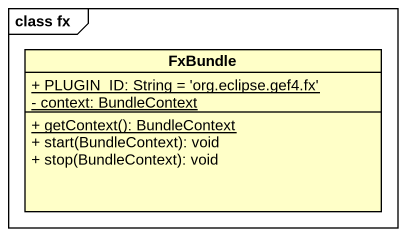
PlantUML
@startuml
mainframe class fx
hide circle
hide empty members
skinparam classAttributeIconSize 0
class FxBundle #FFFFC8 {
  {static} + PLUGIN_ID: String = 'org.eclipse.gef4.fx'
  {static} - context: BundleContext
  {static} + getContext(): BundleContext
  + start(BundleContext): void
  + stop(BundleContext): void
}
@enduml
